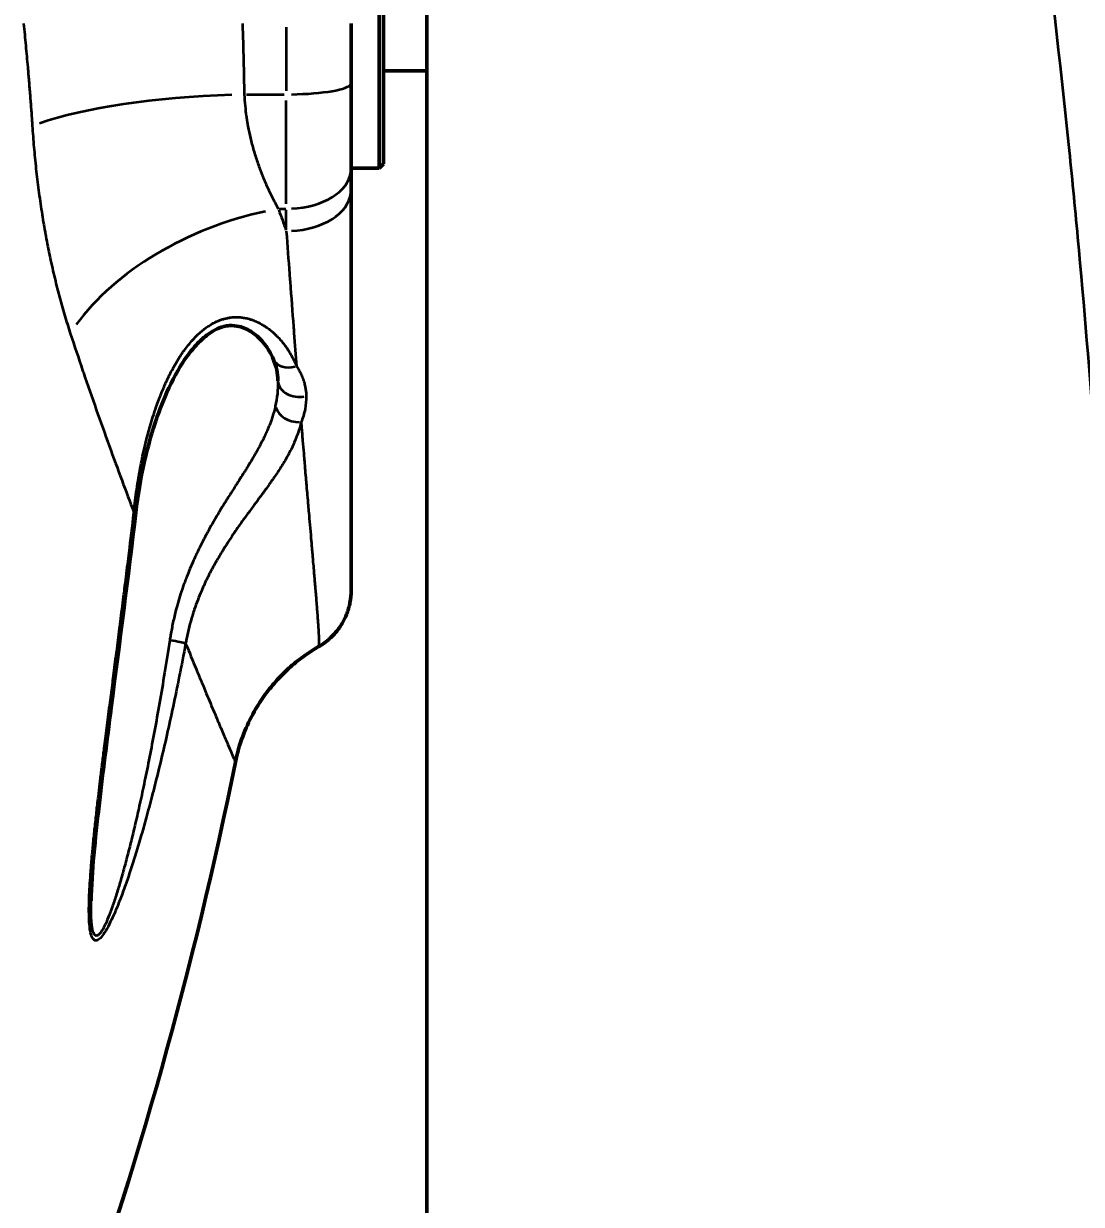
# Model space of a CAD drawing. Header units: millimetres. Extents: x 40 to 2195, y 40 to 1687.
# Drawn here: x 1184.9 to 1233.9, y 864.3 to 918.9 of the extents above; entities that cross this region are included whole.
import ezdxf

# ---------------------------------------------------------------- set-up
doc = ezdxf.new("R2010")
doc.units = ezdxf.units.MM
doc.header["$LTSCALE"] = 8
for name, color, linetype, lineweight in [('Dimension (ISO)', 7, 'Continuous', 25), ('Visible (ISO)', 7, 'Continuous', 50), ('Visible Narrow (ISO)', 7, 'Continuous', 35)]:
    doc.layers.add(name, color=color, linetype=linetype, lineweight=lineweight)
doc.styles.add('Note Text (ANSI)', font='tahoma.ttf')
doc.dimstyles.new('Default (ISO)', dxfattribs={"dimscale": 8, "dimtxt": 1, "dimasz": 2.5, "dimexe": 3.175, "dimexo": 0, "dimgap": 0.762, "dimtad": 1, "dimrnd": 1e-08, "dimzin": 0, "dimdsep": 46, "dimtxsty": 'Note Text (ANSI)', "dimcen": 0.09, "dimdle": 10, "dimclrd": 1, "dimclre": 1, "dimclrt": 1, "dimazin": 0, "dimtfac": 3.5052, "dimtmove": 0, "dimatfit": 3, "dimfxl": 1, "dimtolj": 1, "dimtzin": 0, "dimlwd": -1, "dimlwe": -1, "dimarcsym": 0})

# ---------------------------------------------------------------- blocks, each defined once
blk = doc.blocks.new('*D8')
at = {"layer": 'Defpoints', "color": 0, "transparency": 16777216}
for p in [(1203.6, 968.756), (1204.846, 679.756), (1363.83, 679.756)]:
    blk.add_point(p, dxfattribs=at)
at = {"layer": 'Dimension (ISO)', "color": 1, "transparency": 16777216}
for p, q in [((1203.6, 968.756), (1389.23, 968.756)), ((1363.83, 948.756), (1363.83, 699.756)), ((1204.846, 679.756), (1389.23, 679.756))]:
    blk.add_line(p, q, dxfattribs=at)
for points in [[(1360.497, 948.756), (1367.163, 948.756), (1363.83, 968.756)], [(1360.497, 699.756), (1367.163, 699.756), (1363.83, 679.756)]]:
    blk.add_solid(points, dxfattribs=at)
at = {"layer": 'Dimension (ISO)', "color": 1, "transparency": 16777216, "insert": (1347.268, 768.694), "char_height": 8, "attachment_point": 1, "rotation": 90, "style": 'Note Text (ANSI)'}
blk.add_mtext('\\A1;289.00 mm [11.378 in]', dxfattribs=at)
blk = doc.blocks.new('*D16')
at = {"layer": 'Defpoints', "color": 0, "transparency": 16777216}
for p in [(1203.6, 968.756), (1185.6, 770.256), (1300.581, 770.256)]:
    blk.add_point(p, dxfattribs=at)
at = {"layer": 'Dimension (ISO)', "color": 1, "transparency": 16777216}
for p, q in [((1203.6, 968.756), (1325.981, 968.756)), ((1300.581, 948.756), (1300.581, 790.256)), ((1185.6, 770.256), (1325.981, 770.256))]:
    blk.add_line(p, q, dxfattribs=at)
for points in [[(1297.248, 948.756), (1303.915, 948.756), (1300.581, 968.756)], [(1297.248, 790.256), (1303.915, 790.256), (1300.581, 770.256)]]:
    blk.add_solid(points, dxfattribs=at)
at = {"layer": 'Dimension (ISO)', "color": 1, "transparency": 16777216, "insert": (1284.019, 817.262), "char_height": 8, "attachment_point": 1, "rotation": 90, "style": 'Note Text (ANSI)'}
blk.add_mtext('\\A1;198.50 mm [7.815 in]', dxfattribs=at)

msp = doc.modelspace()

# ---------------------------------------------------------------- linework, layer by layer
at = {"layer": 'Visible (ISO)'}
for p, q in [((1203.6, 961.526), (1203.6, 816.708)), ((1201.4, 948.256), (1201.4, 912.256)), ((1201.6, 912.456), (1201.6, 948.056)), ((1200.1, 918.94), (1200.1, 916.188)), ((1203.6, 916.756), (1201.6, 916.756)), ((1195.133, 916.639), (1195.133, 916.639)), ((1195.137, 916.441), (1195.137, 916.441)), ((1200.1, 912.219), (1200.1, 916.188)), ((1201.6, 912.456), (1201.4, 912.256)), ((1201.4, 912.256), (1200.1, 912.256)), ((1200.1, 911.247), (1200.1, 912.219)), ((1200.1, 911.247), (1200.1, 892.719)), ((1197.995, 901.708), (1197.995, 901.708)), ((1188.082, 880.087), (1188.081, 880.086)), ((1188.066, 878.353), (1188.066, 878.353)), ((1188.066, 878.353), (1188.066, 878.353))]:
    msp.add_line(p, q, dxfattribs=at)
msp.add_arc((1000.975, 923.94), 197.688, 340.13229, 348.57083, dxfattribs=at)
msp.add_ellipse((1189.143, 896.463), major_axis=(0.993, -0.118), ratio=0.08054, start_param=6.283139, end_param=6.283168, dxfattribs=at)
for points, knots in [([(1196.494, 903.426), (1196.395, 903.662), (1196.26, 903.897), (1195.928, 904.318), (1195.734, 904.509), (1195.33, 904.78), (1195.132, 904.877), (1194.774, 904.962), (1194.626, 904.978), (1194.383, 904.961), (1194.294, 904.947), (1194.071, 904.891), (1193.934, 904.837), (1193.67, 904.7), (1193.54, 904.615), (1193.246, 904.39), (1193.087, 904.24), (1192.704, 903.826), (1192.496, 903.547), (1191.987, 902.763), (1191.72, 902.233), (1191.069, 900.709), (1190.761, 899.678), (1190.357, 897.88), (1190.228, 897.115), (1190.137, 896.345)], [0, 0, 0, 0, 0.135321, 0.135321, 0.26, 0.26, 0.353803, 0.353803, 0.410467, 0.410467, 0.4409, 0.4409, 0.485905, 0.485905, 0.53206, 0.53206, 0.597176, 0.597176, 0.701236, 0.701236, 0.879867, 0.879867, 1.204977, 1.204977, 1.438472, 1.438472, 1.438472, 1.438472]), ([(1190.137, 896.345), (1189.778, 893.313), (1189.382, 890.286), (1188.8, 885.773), (1188.606, 884.258), (1188.261, 881.245), (1188.09, 879.691), (1188.066, 878.353)], [0, 0, 0, 0, 0.919136, 0.919136, 1.386336, 1.386336, 1.8636, 1.8636, 1.8636, 1.8636]), ([(1200.1, 892.719), (1200.1, 892.528), (1200.082, 892.337), (1200.045, 892.149), (1200.042, 892.131), (1200.038, 892.113), (1200.035, 892.095), (1199.994, 891.902), (1199.933, 891.713), (1199.855, 891.531), (1199.85, 891.52), (1199.846, 891.509), (1199.841, 891.498), (1199.764, 891.325), (1199.67, 891.159), (1199.561, 891.003), (1199.55, 890.986), (1199.538, 890.97), (1199.526, 890.954), (1199.403, 890.784), (1199.262, 890.627), (1199.106, 890.487), (1198.954, 890.351), (1198.789, 890.23), (1198.614, 890.127), (1198.608, 890.124), (1198.602, 890.121), (1198.597, 890.118)], [0, 0, 0, 0, 0.1825141, 0.1825141, 0.1825141, 0.2, 0.2, 0.2, 0.3887055, 0.3887055, 0.3887055, 0.4, 0.4, 0.4, 0.5807923, 0.5807923, 0.5807923, 0.6, 0.6, 0.6, 0.8, 0.8, 0.8, 0.9937905, 0.9937905, 0.9937905, 1, 1, 1, 1]), ([(1198.597, 890.118), (1198.349, 889.975), (1198.108, 889.819), (1197.878, 889.651), (1197.648, 889.484), (1197.428, 889.305), (1197.217, 889.114), (1197.006, 888.923), (1196.804, 888.72), (1196.609, 888.501), (1196.414, 888.281), (1196.226, 888.046), (1196.046, 887.79), (1195.876, 887.55), (1195.714, 887.293), (1195.561, 887.011), (1195.551, 886.993), (1195.541, 886.976), (1195.532, 886.957), (1195.37, 886.655), (1195.217, 886.325), (1195.082, 885.96), (1194.947, 885.596), (1194.83, 885.197), (1194.743, 884.767)], [0, 0, 0, 0, 0.1428571, 0.1428571, 0.1428571, 0.2857143, 0.2857143, 0.2857143, 0.4285714, 0.4285714, 0.4285714, 0.5714286, 0.5714286, 0.5714286, 0.7057592, 0.7057592, 0.7057592, 0.7142857, 0.7142857, 0.7142857, 0.8571429, 0.8571429, 0.8571429, 1, 1, 1, 1])]:
    msp.add_open_spline(points, degree=3, knots=knots, dxfattribs=at)
msp.add_open_spline([(1196.714, 902.417), (1196.708, 902.762), (1196.641, 903.077), (1196.494, 903.426)], degree=3, dxfattribs=at)
at = {"layer": 'Visible Narrow (ISO)'}
for p, q in [((1197.1, 918.777), (1197.1, 915.83)), ((1195.252, 915.667), (1197.003, 915.667)), ((1197.1, 910.608), (1197.1, 915.379)), ((1196.75, 910.375), (1197.082, 910.375)), ((1197.1, 909.392), (1197.1, 910.323)), ((1192.172, 888.86), (1192.172, 888.86))]:
    msp.add_line(p, q, dxfattribs=at)
for centre, major_axis, ratio, start_param, end_param in [((785.147, 867.261), (1.26, -453.791), 0.999151, 1.428175, 1.756288), ((1197.1, 916.188), (3, 0), 0.173648, 4.790929, 6.204645), ((1195.171, 912.983), (11.695, 0.289), 0.229378, 1.616311, 2.512875), ((1197.1, 912.219), (3, 0), 0.614633, 4.790929, 6.204645), ((1197.1, 911.247), (3, 0), 0.635313, 4.790929, 6.204645), ((1196.858, 903.103), (10.656, 3.235), 0.638457, 1.446287, 2.440805), ((1187.399, 940.285), (17.063, -50.099), 0.018968, 5.347002, 5.370383), ((1197.416, 903.814), (-0.922, -0.387), 0.734792, 0.071849, 1.364089), ((1197.714, 902.434), (-1, -0.018), 0.758958, 0.093227, 1.775971), ((1197.556, 901.253), (-0.961, 0.275), 0.73426, 0.47591, 1.931479), ((1189.143, 896.463), (0.993, -0.118), 0.080541, 5.892907, 6.262602), ((1191.499, 890.434), (0.983, -0.184), 0.021335, 0.342346, 1.309145), ((1187.066, 878.371), (1, -0.017), 0.516272, 5.873422, 6.261513)]:
    msp.add_ellipse(centre, major_axis=major_axis, ratio=ratio, start_param=start_param, end_param=end_param, dxfattribs=at)
for points, knots in [([(1230.054, 796.295), (1230.104, 796.61), (1230.154, 796.926), (1230.204, 797.241), (1231.37, 804.666), (1232.35, 812.11), (1233.143, 819.577), (1233.337, 821.403), (1233.52, 823.23), (1233.692, 825.059), (1234.252, 831.025), (1234.694, 837.004), (1235.016, 842.988), (1235.197, 846.337), (1235.34, 849.689), (1235.446, 853.041), (1235.587, 857.514), (1235.661, 861.989), (1235.669, 866.464), (1235.678, 871.335), (1235.607, 876.207), (1235.458, 881.076), (1235.368, 884.032), (1235.248, 886.986), (1235.099, 889.939), (1234.778, 896.319), (1234.322, 902.692), (1233.73, 909.052), (1233.597, 910.484), (1233.457, 911.915), (1233.31, 913.346), (1232.51, 921.131), (1231.508, 928.894), (1230.307, 936.62), (1230.294, 936.698), (1230.282, 936.775), (1230.27, 936.853), (1229.076, 944.5), (1227.687, 952.112), (1226.1, 959.691)], [0.0000015, 0.0000015, 0.0000015, 0.0000015, 0.0058229, 0.0058229, 0.0058229, 0.1428571, 0.1428571, 0.1428571, 0.176372, 0.176372, 0.176372, 0.2857143, 0.2857143, 0.2857143, 0.3469143, 0.3469143, 0.3469143, 0.4285714, 0.4285714, 0.4285714, 0.5174708, 0.5174708, 0.5174708, 0.5714286, 0.5714286, 0.5714286, 0.6880265, 0.6880265, 0.6880265, 0.7142857, 0.7142857, 0.7142857, 0.8571429, 0.8571429, 0.8571429, 0.85858, 0.85858, 0.85858, 0.9999988, 0.9999988, 0.9999988, 0.9999988]), ([(1184.945, 918.94), (1184.979, 918.595), (1185.012, 918.257), (1185.043, 917.925), (1185.074, 917.583), (1185.105, 917.249), (1185.133, 916.921), (1185.143, 916.808), (1185.153, 916.697), (1185.162, 916.586), (1185.166, 916.54), (1185.17, 916.495), (1185.174, 916.45), (1185.193, 916.228), (1185.211, 916.01), (1185.229, 915.795), (1185.246, 915.576), (1185.263, 915.362), (1185.279, 915.15), (1185.296, 914.933), (1185.311, 914.72), (1185.326, 914.51), (1185.332, 914.409), (1185.339, 914.308), (1185.346, 914.209)], [0, 0, 0, 0, 0.1978995, 0.1978995, 0.1978995, 0.4014458, 0.4014458, 0.4014458, 0.471292, 0.471292, 0.471292, 0.5, 0.5, 0.5, 0.6406281, 0.6406281, 0.6406281, 0.78329, 0.78329, 0.78329, 0.9295382, 0.9295382, 0.9295382, 1, 1, 1, 1]), ([(1195.155, 915.667), (1195.163, 915.49), (1195.176, 915.311), (1195.194, 915.132), (1195.209, 914.976), (1195.228, 914.819), (1195.25, 914.661), (1195.254, 914.639), (1195.257, 914.616), (1195.26, 914.593), (1195.28, 914.46), (1195.302, 914.326), (1195.327, 914.192), (1195.336, 914.144), (1195.345, 914.097), (1195.354, 914.049), (1195.39, 913.867), (1195.431, 913.684), (1195.477, 913.5), (1195.523, 913.316), (1195.574, 913.131), (1195.629, 912.947), (1195.685, 912.763), (1195.745, 912.581), (1195.808, 912.401), (1195.872, 912.221), (1195.939, 912.044), (1196.01, 911.869), (1196.081, 911.694), (1196.156, 911.522), (1196.233, 911.353), (1196.311, 911.184), (1196.391, 911.018), (1196.474, 910.855), (1196.557, 910.692), (1196.643, 910.532), (1196.731, 910.375)], [0, 0, 0, 0, 0.1, 0.1, 0.1, 0.187444, 0.187444, 0.187444, 0.2, 0.2, 0.2, 0.273889, 0.273889, 0.273889, 0.3, 0.3, 0.3, 0.4, 0.4, 0.4, 0.5, 0.5, 0.5, 0.6, 0.6, 0.6, 0.7, 0.7, 0.7, 0.8, 0.8, 0.8, 0.9, 0.9, 0.9, 1, 1, 1, 1]), ([(1185.346, 914.209), (1185.367, 913.88), (1185.392, 913.551), (1185.42, 913.221), (1185.449, 912.891), (1185.481, 912.56), (1185.517, 912.229), (1185.553, 911.897), (1185.593, 911.565), (1185.637, 911.231), (1185.681, 910.898), (1185.729, 910.563), (1185.781, 910.227), (1185.829, 909.92), (1185.881, 909.613), (1185.935, 909.307), (1185.941, 909.279), (1185.946, 909.25), (1185.951, 909.222), (1186.008, 908.907), (1186.069, 908.595), (1186.132, 908.288), (1186.136, 908.269), (1186.14, 908.251), (1186.144, 908.233), (1186.212, 907.908), (1186.283, 907.588), (1186.357, 907.274), (1186.431, 906.96), (1186.509, 906.652), (1186.589, 906.349), (1186.67, 906.047), (1186.753, 905.75), (1186.839, 905.461), (1186.924, 905.171), (1187.013, 904.888), (1187.104, 904.611)], [0, 0, 0, 0, 0.1, 0.1, 0.1, 0.2, 0.2, 0.2, 0.3, 0.3, 0.3, 0.4, 0.4, 0.4, 0.491489, 0.491489, 0.491489, 0.5, 0.5, 0.5, 0.594396, 0.594396, 0.594396, 0.6, 0.6, 0.6, 0.7, 0.7, 0.7, 0.8, 0.8, 0.8, 0.9, 0.9, 0.9, 1, 1, 1, 1]), ([(1197.1, 909.341), (1197.15, 908.65), (1197.199, 907.991), (1197.246, 907.363), (1197.254, 907.244), (1197.263, 907.126), (1197.272, 907.009), (1197.327, 906.276), (1197.379, 905.587), (1197.43, 904.935), (1197.437, 904.835), (1197.445, 904.736), (1197.453, 904.638), (1197.495, 904.096), (1197.535, 903.58), (1197.574, 903.09)], [0.0000003, 0.0000003, 0.0000003, 0.0000003, 0.2801162, 0.2801162, 0.2801162, 0.3333333, 0.3333333, 0.3333333, 0.6666667, 0.6666667, 0.6666667, 0.7178767, 0.7178767, 0.7178767, 0.9999999, 0.9999999, 0.9999999, 0.9999999]), ([(1190.05, 896.323), (1190.069, 896.516), (1190.09, 896.705), (1190.133, 897.056), (1190.154, 897.219), (1190.204, 897.566), (1190.232, 897.75), (1190.265, 897.945), (1190.268, 897.96), (1190.3, 898.154), (1190.332, 898.329), (1190.393, 898.648), (1190.423, 898.792), (1190.49, 899.107), (1190.528, 899.276), (1190.611, 899.622), (1190.656, 899.799), (1190.734, 900.088), (1190.765, 900.202), (1190.84, 900.461), (1190.884, 900.605), (1190.979, 900.904), (1191.03, 901.059), (1191.122, 901.321), (1191.162, 901.431), (1191.249, 901.662), (1191.297, 901.784), (1191.399, 902.033), (1191.454, 902.161), (1191.56, 902.397), (1191.611, 902.507), (1191.714, 902.716), (1191.765, 902.816), (1191.871, 903.017), (1191.927, 903.117), (1192.041, 903.314), (1192.101, 903.411), (1192.168, 903.516), (1192.175, 903.527), (1192.236, 903.621), (1192.29, 903.701), (1192.404, 903.861), (1192.463, 903.941), (1192.585, 904.096), (1192.647, 904.172), (1192.727, 904.264), (1192.744, 904.282), (1192.817, 904.363), (1192.874, 904.423), (1192.996, 904.544), (1193.06, 904.604), (1193.186, 904.715), (1193.248, 904.765), (1193.339, 904.835), (1193.368, 904.856), (1193.454, 904.918), (1193.513, 904.957), (1193.671, 905.054), (1193.772, 905.108), (1193.937, 905.183), (1194.001, 905.209), (1194.12, 905.252), (1194.175, 905.269), (1194.28, 905.298), (1194.329, 905.309), (1194.429, 905.329), (1194.478, 905.338), (1194.577, 905.35), (1194.627, 905.355), (1194.691, 905.358), (1194.705, 905.359), (1194.771, 905.361), (1194.823, 905.361), (1194.941, 905.356), (1195.009, 905.35), (1195.141, 905.332), (1195.205, 905.321), (1195.304, 905.299), (1195.34, 905.29), (1195.423, 905.267), (1195.47, 905.252), (1195.584, 905.213), (1195.65, 905.187), (1195.785, 905.126), (1195.855, 905.092), (1195.955, 905.036), (1195.987, 905.018), (1196.06, 904.974), (1196.102, 904.947), (1196.208, 904.875), (1196.273, 904.828), (1196.393, 904.734), (1196.45, 904.686), (1196.539, 904.606), (1196.574, 904.574), (1196.642, 904.508), (1196.676, 904.473), (1196.76, 904.385), (1196.809, 904.33), (1196.907, 904.216), (1196.955, 904.156), (1197.042, 904.042), (1197.08, 903.989), (1197.145, 903.895), (1197.171, 903.856), (1197.243, 903.745), (1197.287, 903.671), (1197.371, 903.522), (1197.411, 903.447), (1197.474, 903.318), (1197.499, 903.264), (1197.541, 903.17), (1197.558, 903.13), (1197.574, 903.09)], [0.0000032, 0.0000032, 0.0000032, 0.0000032, 0.0220675, 0.0220675, 0.0417193, 0.0417193, 0.0646975, 0.0646975, 0.0666667, 0.0666667, 0.089616, 0.089616, 0.1093649, 0.1093649, 0.1333333, 0.1333333, 0.1594902, 0.1594902, 0.1770624, 0.1770624, 0.2, 0.2, 0.2257776, 0.2257776, 0.244771, 0.244771, 0.2666667, 0.2666667, 0.2908389, 0.2908389, 0.3124572, 0.3124572, 0.3333333, 0.3333333, 0.3551162, 0.3551162, 0.3775748, 0.3775748, 0.3801631, 0.3801631, 0.4, 0.4, 0.4208971, 0.4208971, 0.4423502, 0.4423502, 0.4478411, 0.4478411, 0.4666667, 0.4666667, 0.4873229, 0.4873229, 0.5066273, 0.5066273, 0.5155632, 0.5155632, 0.5333333, 0.5333333, 0.5639291, 0.5639291, 0.5832801, 0.5832801, 0.6, 0.6, 0.6153232, 0.6153232, 0.6306977, 0.6306977, 0.6461325, 0.6461325, 0.6506969, 0.6506969, 0.6666667, 0.6666667, 0.6877036, 0.6877036, 0.7075409, 0.7075409, 0.7185191, 0.7185191, 0.7333333, 0.7333333, 0.7539444, 0.7539444, 0.776061, 0.776061, 0.7863325, 0.7863325, 0.8, 0.8, 0.8218824, 0.8218824, 0.8416558, 0.8416558, 0.8540119, 0.8540119, 0.8666667, 0.8666667, 0.8857021, 0.8857021, 0.9050732, 0.9050732, 0.9216397, 0.9216397, 0.9333333, 0.9333333, 0.9546473, 0.9546473, 0.9753436, 0.9753436, 0.989694, 0.989694, 1, 1, 1, 1]), ([(1187.104, 904.611), (1187.295, 904.03), (1187.486, 903.46), (1187.676, 902.899), (1187.687, 902.868), (1187.698, 902.837), (1187.708, 902.806), (1187.909, 902.216), (1188.11, 901.638), (1188.309, 901.072), (1188.508, 900.506), (1188.706, 899.953), (1188.902, 899.412), (1189.098, 898.871), (1189.292, 898.343), (1189.484, 897.829), (1189.675, 897.314), (1189.864, 896.812), (1190.05, 896.323)], [0, 0, 0, 0, 0.189479, 0.189479, 0.189479, 0.2, 0.2, 0.2, 0.4, 0.4, 0.4, 0.6, 0.6, 0.6, 0.8, 0.8, 0.8, 1, 1, 1, 1]), ([(1197.574, 903.09), (1197.613, 903.029), (1197.65, 902.967), (1197.713, 902.854), (1197.74, 902.802), (1197.799, 902.679), (1197.83, 902.607), (1197.874, 902.492), (1197.889, 902.449), (1197.91, 902.386), (1197.916, 902.366), (1197.941, 902.279), (1197.958, 902.213), (1197.978, 902.117), (1197.983, 902.088), (1197.999, 901.995), (1198.007, 901.931), (1198.016, 901.816), (1198.019, 901.765), (1198.021, 901.714)], [0, 0, 0, 0, 0.1363861, 0.1363861, 0.25, 0.25, 0.4068537, 0.4068537, 0.5, 0.5, 0.5433728, 0.5433728, 0.6875049, 0.6875049, 0.75, 0.75, 0.8892739, 0.8892739, 0.9999985, 0.9999985, 0.9999985, 0.9999985]), ([(1196.714, 902.417), (1196.717, 902.213), (1196.698, 901.81), (1196.634, 901.423), (1196.591, 901.235)], [0.0000305, 0.0000305, 0.0000305, 0.0000305, 0.5, 1, 1, 1, 1]), ([(1198.021, 901.714), (1198.026, 901.507), (1197.987, 901.094), (1197.865, 900.692), (1197.784, 900.497)], [0.0000017, 0.0000017, 0.0000017, 0.0000017, 0.5, 0.9999998, 0.9999998, 0.9999998, 0.9999998]), ([(1196.591, 901.235), (1196.573, 901.156), (1196.553, 901.078), (1196.532, 901.001), (1196.51, 900.922), (1196.487, 900.845), (1196.463, 900.769), (1196.453, 900.737), (1196.442, 900.705), (1196.432, 900.673), (1196.429, 900.664), (1196.426, 900.656), (1196.423, 900.647), (1196.403, 900.59), (1196.383, 900.535), (1196.363, 900.48), (1196.342, 900.424), (1196.321, 900.369), (1196.299, 900.314), (1196.277, 900.259), (1196.254, 900.204), (1196.23, 900.149), (1196.225, 900.136), (1196.22, 900.124), (1196.214, 900.112), (1196.212, 900.107), (1196.21, 900.102), (1196.208, 900.097), (1196.18, 900.034), (1196.151, 899.971), (1196.122, 899.908), (1196.09, 899.84), (1196.057, 899.771), (1196.022, 899.701), (1196.002, 899.66), (1195.98, 899.618), (1195.959, 899.576), (1195.949, 899.557), (1195.939, 899.538), (1195.929, 899.519), (1195.905, 899.473), (1195.881, 899.426), (1195.856, 899.379), (1195.82, 899.314), (1195.784, 899.247), (1195.746, 899.18), (1195.713, 899.121), (1195.679, 899.062), (1195.645, 899.003), (1195.625, 898.968), (1195.605, 898.934), (1195.585, 898.899), (1195.547, 898.835), (1195.509, 898.77), (1195.47, 898.705), (1195.412, 898.608), (1195.352, 898.511), (1195.292, 898.413), (1195.261, 898.363), (1195.23, 898.314), (1195.199, 898.264), (1195.168, 898.214), (1195.137, 898.165), (1195.106, 898.115), (1195.043, 898.016), (1194.98, 897.916), (1194.916, 897.817), (1194.875, 897.752), (1194.834, 897.687), (1194.792, 897.622), (1194.778, 897.6), (1194.765, 897.579), (1194.751, 897.557), (1194.695, 897.469), (1194.638, 897.381), (1194.582, 897.291), (1194.566, 897.266), (1194.55, 897.241), (1194.534, 897.215), (1194.482, 897.134), (1194.43, 897.052), (1194.378, 896.968), (1194.375, 896.964), (1194.372, 896.959), (1194.368, 896.954), (1194.313, 896.865), (1194.257, 896.775), (1194.2, 896.683), (1194.179, 896.65), (1194.158, 896.616), (1194.138, 896.582), (1194.074, 896.478), (1194.008, 896.37), (1193.942, 896.26), (1193.897, 896.185), (1193.852, 896.109), (1193.806, 896.03), (1193.776, 895.979), (1193.746, 895.927), (1193.715, 895.874), (1193.649, 895.759), (1193.582, 895.64), (1193.514, 895.518), (1193.5, 895.493), (1193.486, 895.468), (1193.473, 895.443), (1193.419, 895.344), (1193.364, 895.243), (1193.309, 895.139), (1193.295, 895.113), (1193.281, 895.086), (1193.268, 895.06), (1193.204, 894.938), (1193.14, 894.812), (1193.076, 894.682), (1193.046, 894.62), (1193.015, 894.557), (1192.984, 894.493), (1192.951, 894.423), (1192.917, 894.352), (1192.884, 894.28), (1192.86, 894.228), (1192.836, 894.175), (1192.812, 894.122), (1192.753, 893.99), (1192.694, 893.854), (1192.636, 893.715), (1192.592, 893.608), (1192.549, 893.5), (1192.506, 893.39), (1192.491, 893.351), (1192.476, 893.313), (1192.461, 893.274), (1192.433, 893.199), (1192.405, 893.123), (1192.377, 893.046), (1192.32, 892.888), (1192.264, 892.726), (1192.211, 892.56), (1192.165, 892.416), (1192.12, 892.268), (1192.077, 892.117), (1192.067, 892.081), (1192.057, 892.045), (1192.047, 892.009), (1192.029, 891.946), (1192.012, 891.882), (1191.995, 891.818), (1191.946, 891.628), (1191.899, 891.433), (1191.856, 891.231), (1191.815, 891.042), (1191.777, 890.848), (1191.744, 890.65), (1191.73, 890.573), (1191.718, 890.495), (1191.706, 890.416)], [0, 0, 0, 0, 0.0276437, 0.0276437, 0.0276437, 0.0559708, 0.0559708, 0.0559708, 0.068192, 0.068192, 0.068192, 0.0714286, 0.0714286, 0.0714286, 0.0933118, 0.0933118, 0.0933118, 0.1154944, 0.1154944, 0.1154944, 0.1379297, 0.1379297, 0.1379297, 0.1428571, 0.1428571, 0.1428571, 0.1449625, 0.1449625, 0.1449625, 0.1705194, 0.1705194, 0.1705194, 0.1979343, 0.1979343, 0.1979343, 0.2142857, 0.2142857, 0.2142857, 0.2215912, 0.2215912, 0.2215912, 0.239187, 0.239187, 0.239187, 0.2639712, 0.2639712, 0.2639712, 0.2857143, 0.2857143, 0.2857143, 0.2983184, 0.2983184, 0.2983184, 0.3218689, 0.3218689, 0.3218689, 0.3571429, 0.3571429, 0.3571429, 0.3750645, 0.3750645, 0.3750645, 0.3928571, 0.3928571, 0.3928571, 0.4285714, 0.4285714, 0.4285714, 0.4519211, 0.4519211, 0.4519211, 0.4595934, 0.4595934, 0.4595934, 0.4911109, 0.4911109, 0.4911109, 0.5, 0.5, 0.5, 0.5285464, 0.5285464, 0.5285464, 0.5302248, 0.5302248, 0.5302248, 0.5604408, 0.5604408, 0.5604408, 0.5714286, 0.5714286, 0.5714286, 0.6051071, 0.6051071, 0.6051071, 0.6278797, 0.6278797, 0.6278797, 0.6428571, 0.6428571, 0.6428571, 0.6753857, 0.6753857, 0.6753857, 0.6819044, 0.6819044, 0.6819044, 0.7077908, 0.7077908, 0.7077908, 0.7142857, 0.7142857, 0.7142857, 0.7442364, 0.7442364, 0.7442364, 0.7586118, 0.7586118, 0.7586118, 0.7743666, 0.7743666, 0.7743666, 0.7857143, 0.7857143, 0.7857143, 0.8138939, 0.8138939, 0.8138939, 0.8353479, 0.8353479, 0.8353479, 0.8427425, 0.8427425, 0.8427425, 0.8571429, 0.8571429, 0.8571429, 0.8865786, 0.8865786, 0.8865786, 0.912057, 0.912057, 0.912057, 0.9180572, 0.9180572, 0.9180572, 0.9285714, 0.9285714, 0.9285714, 0.9595833, 0.9595833, 0.9595833, 0.9887164, 0.9887164, 0.9887164, 1, 1, 1, 1]), ([(1197.784, 900.497), (1197.746, 900.333), (1197.7, 900.175), (1197.649, 900.025), (1197.639, 899.995), (1197.629, 899.965), (1197.618, 899.935), (1197.615, 899.927), (1197.612, 899.918), (1197.609, 899.91), (1197.55, 899.749), (1197.487, 899.596), (1197.417, 899.445), (1197.407, 899.423), (1197.397, 899.401), (1197.386, 899.38), (1197.384, 899.375), (1197.381, 899.369), (1197.379, 899.364), (1197.299, 899.196), (1197.21, 899.027), (1197.11, 898.852), (1197.099, 898.833), (1197.089, 898.814), (1197.078, 898.796), (1196.983, 898.632), (1196.878, 898.463), (1196.768, 898.293), (1196.746, 898.259), (1196.725, 898.226), (1196.702, 898.192), (1196.599, 898.036), (1196.492, 897.879), (1196.381, 897.722), (1196.347, 897.674), (1196.313, 897.626), (1196.279, 897.578), (1196.177, 897.436), (1196.073, 897.293), (1195.969, 897.15), (1195.923, 897.088), (1195.878, 897.026), (1195.832, 896.964), (1195.738, 896.836), (1195.643, 896.708), (1195.547, 896.578), (1195.495, 896.507), (1195.443, 896.436), (1195.39, 896.363), (1195.385, 896.357), (1195.38, 896.35), (1195.375, 896.344), (1195.289, 896.226), (1195.201, 896.105), (1195.111, 895.98), (1195.049, 895.895), (1194.987, 895.808), (1194.924, 895.718), (1194.915, 895.704), (1194.905, 895.69), (1194.895, 895.676), (1194.833, 895.588), (1194.769, 895.497), (1194.705, 895.404), (1194.685, 895.374), (1194.665, 895.345), (1194.645, 895.315), (1194.557, 895.186), (1194.468, 895.052), (1194.377, 894.913), (1194.309, 894.807), (1194.24, 894.699), (1194.171, 894.588), (1194.164, 894.577), (1194.158, 894.566), (1194.151, 894.556), (1194.047, 894.387), (1193.943, 894.212), (1193.839, 894.029), (1193.775, 893.917), (1193.712, 893.802), (1193.649, 893.685), (1193.534, 893.469), (1193.421, 893.243), (1193.312, 893.007), (1193.264, 892.903), (1193.217, 892.797), (1193.171, 892.69), (1193.054, 892.418), (1192.944, 892.132), (1192.843, 891.831), (1192.812, 891.741), (1192.783, 891.649), (1192.754, 891.556), (1192.65, 891.216), (1192.557, 890.856), (1192.483, 890.478), (1192.469, 890.407), (1192.455, 890.336), (1192.443, 890.263)], [0, 0, 0, 0, 0.056805, 0.056805, 0.056805, 0.068191, 0.068191, 0.068191, 0.071429, 0.071429, 0.071429, 0.133874, 0.133874, 0.133874, 0.142857, 0.142857, 0.142857, 0.144966, 0.144966, 0.144966, 0.214286, 0.214286, 0.214286, 0.221596, 0.221596, 0.221596, 0.285714, 0.285714, 0.285714, 0.298327, 0.298327, 0.298327, 0.357143, 0.357143, 0.357143, 0.375078, 0.375078, 0.375078, 0.428571, 0.428571, 0.428571, 0.451936, 0.451936, 0.451936, 0.5, 0.5, 0.5, 0.526226, 0.526226, 0.526226, 0.528561, 0.528561, 0.528561, 0.571429, 0.571429, 0.571429, 0.600585, 0.600585, 0.600585, 0.605128, 0.605128, 0.605128, 0.633846, 0.633846, 0.633846, 0.642857, 0.642857, 0.642857, 0.681932, 0.681932, 0.681932, 0.711406, 0.711406, 0.711406, 0.714286, 0.714286, 0.714286, 0.758644, 0.758644, 0.758644, 0.785714, 0.785714, 0.785714, 0.835375, 0.835375, 0.835375, 0.857143, 0.857143, 0.857143, 0.912095, 0.912095, 0.912095, 0.928571, 0.928571, 0.928571, 0.988695, 0.988695, 0.988695, 1, 1, 1, 1]), ([(1197.784, 900.497), (1197.79, 900.429), (1197.795, 900.362), (1197.819, 900.078), (1197.836, 899.866), (1197.871, 899.451), (1197.888, 899.248), (1197.908, 899.012), (1197.911, 898.974), (1197.924, 898.822), (1197.933, 898.709), (1197.955, 898.449), (1197.968, 898.303), (1197.992, 898.017), (1198.004, 897.877), (1198.021, 897.68), (1198.026, 897.623), (1198.044, 897.415), (1198.057, 897.266), (1198.083, 896.964), (1198.096, 896.81), (1198.119, 896.542), (1198.129, 896.426), (1198.155, 896.125), (1198.171, 895.94), (1198.205, 895.547), (1198.223, 895.338), (1198.254, 894.985), (1198.266, 894.837), (1198.285, 894.624), (1198.291, 894.557), (1198.309, 894.35), (1198.32, 894.213), (1198.333, 894.067), (1198.334, 894.055), (1198.346, 893.913), (1198.357, 893.786), (1198.377, 893.556), (1198.385, 893.454), (1198.402, 893.258), (1198.41, 893.165), (1198.428, 892.951), (1198.438, 892.832), (1198.457, 892.606), (1198.466, 892.498), (1198.478, 892.346), (1198.482, 892.298), (1198.496, 892.125), (1198.505, 892.005), (1198.521, 891.8), (1198.528, 891.711), (1198.536, 891.612), (1198.537, 891.598), (1198.546, 891.469), (1198.554, 891.363), (1198.566, 891.193), (1198.57, 891.126), (1198.575, 891.056), (1198.575, 891.05), (1198.581, 890.956), (1198.586, 890.876), (1198.593, 890.756), (1198.595, 890.713), (1198.598, 890.655), (1198.599, 890.638), (1198.603, 890.558), (1198.605, 890.501), (1198.607, 890.432), (1198.607, 890.414), (1198.608, 890.377), (1198.608, 890.358), (1198.609, 890.32), (1198.609, 890.301), (1198.609, 890.266), (1198.608, 890.249), (1198.608, 890.229), (1198.608, 890.224), (1198.607, 890.201), (1198.606, 890.185), (1198.603, 890.156), (1198.602, 890.143), (1198.599, 890.127), (1198.598, 890.122), (1198.597, 890.118)], [0, 0, 0, 0, 0.0094055, 0.0094055, 0.0400417, 0.0400417, 0.0709668, 0.0709668, 0.0769231, 0.0769231, 0.0951021, 0.0951021, 0.1194191, 0.1194191, 0.1437108, 0.1437108, 0.1538462, 0.1538462, 0.1806212, 0.1806212, 0.2089642, 0.2089642, 0.2307692, 0.2307692, 0.2662911, 0.2662911, 0.3076923, 0.3076923, 0.3379843, 0.3379843, 0.3522662, 0.3522662, 0.3820245, 0.3820245, 0.3846154, 0.3846154, 0.4136818, 0.4136818, 0.4381571, 0.4381571, 0.4615385, 0.4615385, 0.4930939, 0.4930939, 0.523966, 0.523966, 0.5384615, 0.5384615, 0.5775766, 0.5775766, 0.6097084, 0.6097084, 0.6153846, 0.6153846, 0.6598377, 0.6598377, 0.6923077, 0.6923077, 0.6953927, 0.6953927, 0.7408169, 0.7408169, 0.7692308, 0.7692308, 0.7813077, 0.7813077, 0.8288884, 0.8288884, 0.8461538, 0.8461538, 0.8671502, 0.8671502, 0.8908426, 0.8908426, 0.9146121, 0.9146121, 0.9230769, 0.9230769, 0.9519954, 0.9519954, 0.9836143, 0.9836143, 1, 1, 1, 1]), ([(1187.971, 878.139), (1187.974, 878.35), (1187.982, 878.562), (1187.994, 878.808), (1187.995, 878.845), (1188.007, 879.071), (1188.019, 879.258), (1188.036, 879.498), (1188.04, 879.552), (1188.06, 879.832), (1188.079, 880.057), (1188.099, 880.292), (1188.1, 880.304), (1188.122, 880.552), (1188.144, 880.787), (1188.191, 881.261), (1188.216, 881.499), (1188.267, 881.979), (1188.293, 882.22), (1188.347, 882.699), (1188.374, 882.937), (1188.426, 883.377), (1188.45, 883.58), (1188.479, 883.826), (1188.484, 883.864), (1188.513, 884.107), (1188.539, 884.317), (1188.571, 884.581), (1188.577, 884.627), (1188.61, 884.893), (1188.638, 885.121), (1188.675, 885.414), (1188.682, 885.469), (1188.727, 885.825), (1188.767, 886.144), (1188.853, 886.813), (1188.898, 887.163), (1188.984, 887.831), (1189.024, 888.146), (1189.075, 888.536), (1189.083, 888.6), (1189.133, 888.987), (1189.176, 889.321), (1189.231, 889.747), (1189.241, 889.826), (1189.295, 890.243), (1189.34, 890.592), (1189.399, 891.061), (1189.413, 891.167), (1189.474, 891.646), (1189.523, 892.033), (1189.589, 892.552), (1189.603, 892.669), (1189.665, 893.158), (1189.713, 893.541), (1189.783, 894.112), (1189.805, 894.286), (1189.898, 895.053), (1189.973, 895.673), (1190.05, 896.323)], [0, 0, 0, 0, 0.0472192, 0.0472192, 0.0555556, 0.0555556, 0.0986175, 0.0986175, 0.1111111, 0.1111111, 0.1638602, 0.1638602, 0.1666667, 0.1666667, 0.2222222, 0.2222222, 0.2777778, 0.2777778, 0.3333333, 0.3333333, 0.3888889, 0.3888889, 0.4358257, 0.4358257, 0.4444444, 0.4444444, 0.4902647, 0.4902647, 0.5, 0.5, 0.545251, 0.545251, 0.5555556, 0.5555556, 0.6111111, 0.6111111, 0.6666667, 0.6666667, 0.7131958, 0.7131958, 0.7222222, 0.7222222, 0.7675196, 0.7675196, 0.7777778, 0.7777778, 0.8208897, 0.8208897, 0.8333333, 0.8333333, 0.8764872, 0.8764872, 0.8888889, 0.8888889, 0.9276808, 0.9276808, 0.9444444, 0.9444444, 1, 1, 1, 1]), ([(1192.443, 890.263), (1192.344, 889.739), (1192.148, 888.727), (1191.859, 887.33), (1191.573, 886.028), (1191.292, 884.82), (1191.016, 883.702), (1190.747, 882.671), (1190.486, 881.722), (1190.232, 880.853), (1189.985, 880.06), (1189.746, 879.338), (1189.513, 878.682), (1189.285, 878.095), (1189.064, 877.58), (1188.849, 877.142), (1188.64, 876.794), (1188.445, 876.569), (1188.284, 876.496), (1188.153, 876.571), (1188.056, 876.799), (1187.997, 877.149), (1187.969, 877.597), (1187.968, 877.949), (1187.971, 878.139)], [0, 0, 0, 0, 0.0454545, 0.0909091, 0.1363636, 0.1818182, 0.2272727, 0.2727273, 0.3181818, 0.3636364, 0.4090909, 0.4545455, 0.5, 0.5454545, 0.5909091, 0.6363636, 0.6818182, 0.7272727, 0.7727273, 0.8181818, 0.8636364, 0.9090909, 0.9545455, 0.9999999, 0.9999999, 0.9999999, 0.9999999]), ([(1191.706, 890.416), (1191.626, 889.894), (1191.547, 889.391), (1191.468, 888.908), (1191.389, 888.424), (1191.31, 887.961), (1191.232, 887.513), (1191.154, 887.066), (1191.077, 886.634), (1191, 886.218), (1190.923, 885.802), (1190.846, 885.401), (1190.771, 885.015), (1190.695, 884.63), (1190.62, 884.259), (1190.546, 883.903), (1190.472, 883.546), (1190.399, 883.204), (1190.326, 882.876), (1190.254, 882.548), (1190.183, 882.233), (1190.112, 881.932), (1190.042, 881.63), (1189.973, 881.342), (1189.905, 881.066), (1189.836, 880.791), (1189.769, 880.528), (1189.703, 880.276), (1189.637, 880.025), (1189.572, 879.785), (1189.507, 879.557), (1189.45, 879.356), (1189.394, 879.164), (1189.339, 878.98), (1189.331, 878.955), (1189.324, 878.93), (1189.316, 878.905), (1189.253, 878.699), (1189.191, 878.504), (1189.13, 878.321), (1189.069, 878.139), (1189.009, 877.968), (1188.949, 877.81), (1188.89, 877.652), (1188.831, 877.507), (1188.773, 877.376), (1188.715, 877.246), (1188.658, 877.13), (1188.603, 877.035), (1188.58, 876.994), (1188.556, 876.957), (1188.534, 876.924), (1188.511, 876.891), (1188.489, 876.862), (1188.468, 876.838), (1188.461, 876.83), (1188.454, 876.823), (1188.447, 876.816), (1188.421, 876.79), (1188.397, 876.77), (1188.373, 876.758), (1188.354, 876.748), (1188.335, 876.743), (1188.317, 876.743), (1188.277, 876.744), (1188.242, 876.768), (1188.211, 876.818), (1188.183, 876.865), (1188.158, 876.934), (1188.139, 877.021), (1188.137, 877.028), (1188.136, 877.034), (1188.134, 877.04), (1188.12, 877.109), (1188.107, 877.189), (1188.098, 877.278), (1188.094, 877.312), (1188.09, 877.348), (1188.087, 877.385), (1188.079, 877.477), (1188.074, 877.578), (1188.07, 877.686), (1188.068, 877.731), (1188.067, 877.779), (1188.066, 877.827), (1188.063, 877.989), (1188.063, 878.164), (1188.066, 878.353)], [0, 0, 0, 0, 0.0454545, 0.0454545, 0.0454545, 0.0909091, 0.0909091, 0.0909091, 0.1363636, 0.1363636, 0.1363636, 0.1818182, 0.1818182, 0.1818182, 0.2272727, 0.2272727, 0.2272727, 0.2727273, 0.2727273, 0.2727273, 0.3181818, 0.3181818, 0.3181818, 0.3636364, 0.3636364, 0.3636364, 0.4090909, 0.4090909, 0.4090909, 0.4545455, 0.4545455, 0.4545455, 0.4945365, 0.4945365, 0.4945365, 0.5, 0.5, 0.5, 0.5454545, 0.5454545, 0.5454545, 0.5909091, 0.5909091, 0.5909091, 0.6363636, 0.6363636, 0.6363636, 0.6818182, 0.6818182, 0.6818182, 0.7014519, 0.7014519, 0.7014519, 0.7209362, 0.7209362, 0.7209362, 0.7272727, 0.7272727, 0.7272727, 0.7518465, 0.7518465, 0.7518465, 0.7727273, 0.7727273, 0.7727273, 0.8181818, 0.8181818, 0.8181818, 0.8606573, 0.8606573, 0.8606573, 0.8636364, 0.8636364, 0.8636364, 0.8964585, 0.8964585, 0.8964585, 0.9090909, 0.9090909, 0.9090909, 0.9409522, 0.9409522, 0.9409522, 0.9545455, 0.9545455, 0.9545455, 0.9999792, 0.9999792, 0.9999792, 0.9999792]), ([(1192.443, 890.263), (1192.612, 889.849), (1192.772, 889.46), (1192.923, 889.094), (1193.074, 888.729), (1193.215, 888.387), (1193.348, 888.069), (1193.48, 887.752), (1193.604, 887.458), (1193.717, 887.187), (1193.831, 886.917), (1193.936, 886.669), (1194.031, 886.445), (1194.126, 886.221), (1194.211, 886.019), (1194.287, 885.841), (1194.363, 885.662), (1194.43, 885.506), (1194.487, 885.372), (1194.544, 885.238), (1194.592, 885.127), (1194.63, 885.038), (1194.668, 884.948), (1194.696, 884.881), (1194.715, 884.836), (1194.734, 884.791), (1194.743, 884.768), (1194.743, 884.767)], [0, 0, 0, 0, 0.1111111, 0.1111111, 0.1111111, 0.2222222, 0.2222222, 0.2222222, 0.3333333, 0.3333333, 0.3333333, 0.4444444, 0.4444444, 0.4444444, 0.5555556, 0.5555556, 0.5555556, 0.6666667, 0.6666667, 0.6666667, 0.7777778, 0.7777778, 0.7777778, 0.8888889, 0.8888889, 0.8888889, 1, 1, 1, 1])]:
    msp.add_open_spline(points, degree=3, knots=knots, dxfattribs=at)
msp.add_open_spline([(1195.071, 918.94), (1195.092, 918.354), (1195.123, 917.222), (1195.142, 916.172), (1195.155, 915.667)], degree=3, dxfattribs=at)

# ---------------------------------------------------------------- dimensions: what is measured, and where the dimension line sits
at = {"layer": 'Dimension (ISO)', "color": 1, "true_color": 0xff0000}
for base, p2, angle, text, picture, middle in [((1300.581, 770.256), (1185.6, 770.256), 90, '<> mm [7.815 in]', '*D16', (1300.581, 869.506)), ((1363.83, 679.756), (1204.846, 679.756), 270, '<> mm [11.378 in]', '*D8', (1363.83, 824.256))]:
    dim = msp.add_linear_dim(base=base, p1=(1203.6, 968.756), p2=p2, angle=angle, text=text, dimstyle='Default (ISO)', override={"dimgap": 0.762, "dimdec": 2, "dimpost": '', "dimtol": 0, "dimlim": 0, "dimtp": 0, "dimtm": 0, "dimtdec": 2, "dimtofl": 0, "dimatfit": 1}, dxfattribs=at)
    dim.commit()
    dim.dimension.update_dxf_attribs({"geometry": picture, "text_midpoint": middle, "dimtype": 160})

doc.saveas('drawing.dxf')
